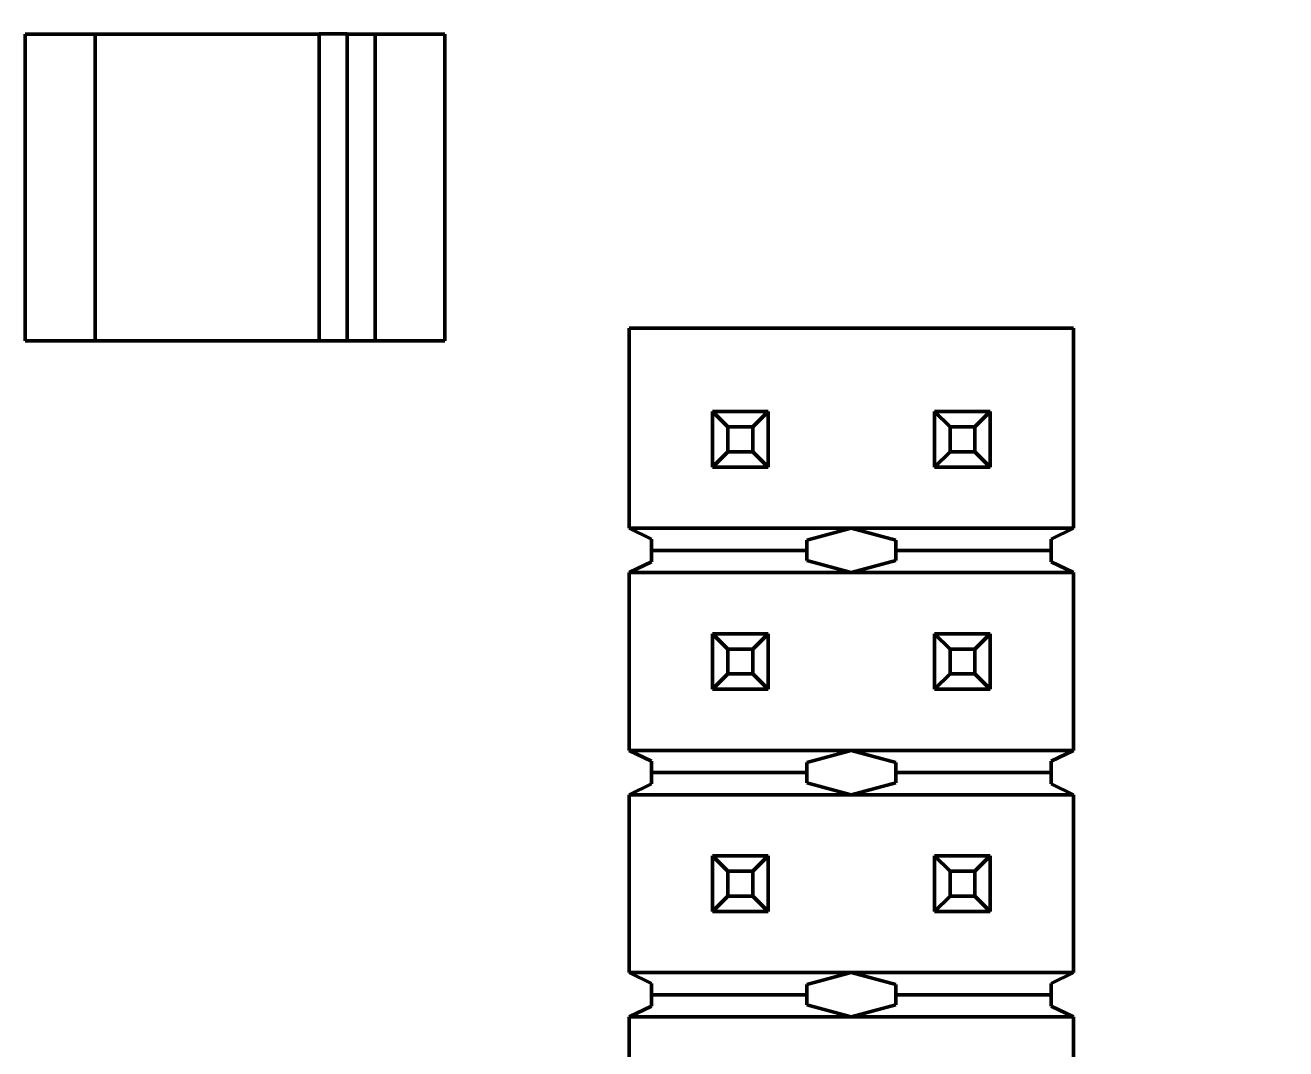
# Model space of a CAD drawing. Extents: x 260 to 1101, y 70 to 664.
# Drawn here: x 452.15 to 480.98, y 489.27 to 512.67 of the extents above; entities that cross this region are included whole.
import ezdxf

# ---------------------------------------------------------------- set-up
doc = ezdxf.new("R2010")
doc.units = 0
doc.header["$MEASUREMENT"] = 0
doc.layers.get('0').update_dxf_attribs({"linetype": 'CONTINUOUS', "lineweight": 15})
doc.layers.get('DEFPOINTS').update_dxf_attribs({"linetype": 'CONTINUOUS'})
doc.layers.add('Основная', color=7, linetype='CONTINUOUS', lineweight=50)
doc.styles.add('GOST type A0', font='', dxfattribs={"oblique": 15, "height": 3.5})
doc.styles.get('GOST type A0').set_extended_font_data('GOST type A')
doc.dimstyles.new('ISO-25', dxfattribs={"dimtxt": 2.5, "dimasz": 2.5, "dimexe": 1.25, "dimexo": 0.625, "dimtad": 1, "dimtxsty": 'Standard', "dimcen": 2.5, "dimadec": 0, "dimazin": 0, "dimtfac": 1, "dimtmove": 0, "dimatfit": 3, "dimfxl": 1, "dimarcsym": 0})

# ---------------------------------------------------------------- blocks, each defined once
blk = doc.blocks.new('*D3')
at = {"color": 0, "lineweight": -2, "transparency": 16777216}
for p, q in [((467.323, 607.161), (527.75, 607.161)), ((526.5, 604.661), (526.5, 352.461)), ((507.125, 349.961), (527.75, 349.961))]:
    blk.add_line(p, q, dxfattribs=at)
at = {"color": 0, "transparency": 16777216}
for points in [[(526.083, 604.661), (526.917, 604.661), (526.5, 607.161)], [(526.083, 352.461), (526.917, 352.461), (526.5, 349.961)]]:
    blk.add_solid(points, dxfattribs=at)
at = {"layer": 'DEFPOINTS', "color": 0, "transparency": 16777216}
for p in [(466.698, 607.161), (506.5, 349.961), (526.5, 349.961)]:
    blk.add_point(p, dxfattribs=at)
at = {"color": 0, "transparency": 16777216, "insert": (523.863, 478.561), "char_height": 3.5, "attachment_point": 5, "rotation": 90, "style": 'GOST type A0'}
blk.add_mtext('128,6*', dxfattribs=at)

msp = doc.modelspace()

# ---------------------------------------------------------------- linework, layer by layer
at = {"layer": 'Основная'}
for p, q in [((453.746, 512.467), (452.146, 512.467)), ((452.146, 512.467), (452.146, 505.455)), ((452.146, 512.467), (452.146, 505.455)), ((453.746, 512.467), (452.146, 512.467)), ((453.746, 512.467), (452.146, 512.467)), ((452.146, 512.467), (452.146, 505.455)), ((452.146, 512.467), (452.146, 505.455)), ((453.746, 512.467), (452.146, 512.467)), ((458.866, 512.467), (453.746, 512.467)), ((453.746, 512.467), (453.746, 505.455)), ((453.746, 512.467), (453.746, 505.455)), ((458.866, 512.467), (453.746, 512.467)), ((458.866, 512.467), (453.746, 512.467)), ((453.746, 512.467), (453.746, 505.455)), ((453.746, 512.467), (453.746, 505.455)), ((458.866, 512.467), (453.746, 512.467)), ((459.506, 512.471), (458.866, 512.471)), ((458.866, 512.471), (458.866, 512.467)), ((458.866, 512.471), (458.866, 505.451)), ((459.506, 512.471), (458.866, 512.471)), ((459.506, 512.471), (458.866, 512.471)), ((458.866, 512.471), (458.866, 512.467)), ((458.866, 512.471), (458.866, 505.451)), ((459.506, 512.471), (458.866, 512.471)), ((459.506, 512.467), (459.506, 512.471)), ((459.506, 512.471), (459.506, 505.451)), ((459.506, 512.467), (459.506, 512.471)), ((459.506, 512.471), (459.506, 505.451)), ((460.146, 512.467), (459.506, 512.467)), ((460.146, 512.467), (459.506, 512.467)), ((460.146, 512.467), (459.506, 512.467)), ((460.146, 512.467), (459.506, 512.467)), ((461.746, 512.467), (460.146, 512.467)), ((460.146, 512.467), (460.146, 505.455)), ((461.746, 512.467), (460.146, 512.467)), ((460.146, 512.467), (460.146, 505.455)), ((461.746, 512.467), (460.146, 512.467)), ((460.146, 512.467), (460.146, 505.455)), ((461.746, 512.467), (460.146, 512.467)), ((460.146, 512.467), (460.146, 505.455)), ((461.746, 505.455), (461.746, 512.467)), ((461.746, 512.467), (461.746, 505.455)), ((461.746, 505.455), (461.746, 512.467)), ((461.746, 512.467), (461.746, 505.455)), ((476.12, 505.741), (465.96, 505.741)), ((465.96, 505.741), (465.96, 501.169)), ((476.12, 505.741), (465.96, 505.741)), ((465.96, 505.741), (465.96, 501.169)), ((476.12, 505.741), (465.96, 505.741)), ((465.96, 505.741), (465.96, 501.169)), ((476.12, 505.741), (465.96, 505.741)), ((465.96, 505.741), (465.96, 501.169)), ((476.12, 501.169), (476.12, 505.741)), ((476.12, 505.741), (476.12, 501.169)), ((476.12, 501.169), (476.12, 505.741)), ((476.12, 505.741), (476.12, 501.169)), ((452.146, 505.455), (453.746, 505.455)), ((453.746, 505.455), (452.146, 505.455)), ((452.146, 505.455), (453.746, 505.455)), ((453.746, 505.455), (452.146, 505.455)), ((453.746, 505.455), (458.866, 505.455)), ((458.866, 505.455), (453.746, 505.455)), ((453.746, 505.455), (458.866, 505.455)), ((458.866, 505.455), (453.746, 505.455)), ((458.866, 505.455), (458.866, 505.451)), ((458.866, 505.455), (458.866, 505.451)), ((458.866, 505.451), (459.506, 505.451)), ((459.506, 505.451), (458.866, 505.451)), ((458.866, 505.451), (459.506, 505.451)), ((459.506, 505.451), (458.866, 505.451)), ((459.506, 505.451), (459.506, 505.455)), ((459.506, 505.455), (460.146, 505.455)), ((460.146, 505.455), (459.506, 505.455)), ((459.506, 505.451), (459.506, 505.455)), ((459.506, 505.455), (460.146, 505.455)), ((460.146, 505.455), (459.506, 505.455)), ((460.146, 505.455), (461.746, 505.455)), ((461.746, 505.455), (460.146, 505.455)), ((460.146, 505.455), (461.746, 505.455)), ((461.746, 505.455), (460.146, 505.455)), ((467.866, 503.835), (467.866, 502.565)), ((467.866, 503.835), (468.218, 503.483)), ((469.136, 503.835), (467.866, 503.835)), ((467.866, 503.835), (467.866, 502.565)), ((467.866, 503.835), (468.218, 503.483)), ((469.136, 503.835), (467.866, 503.835)), ((469.136, 503.835), (468.784, 503.483)), ((469.136, 503.835), (468.784, 503.483)), ((469.136, 503.835), (469.136, 502.565)), ((469.136, 503.835), (469.136, 502.565)), ((472.946, 503.835), (472.946, 502.565)), ((472.946, 503.835), (473.298, 503.483)), ((474.216, 503.835), (472.946, 503.835)), ((472.946, 503.835), (472.946, 502.565)), ((472.946, 503.835), (473.298, 503.483)), ((474.216, 503.835), (472.946, 503.835)), ((474.216, 503.835), (473.864, 503.483)), ((474.216, 503.835), (473.864, 503.483)), ((474.216, 503.835), (474.216, 502.565)), ((474.216, 503.835), (474.216, 502.565)), ((468.218, 503.483), (468.218, 502.917)), ((468.784, 503.483), (468.218, 503.483)), ((468.218, 503.483), (468.218, 502.917)), ((468.784, 503.483), (468.218, 503.483)), ((468.784, 503.483), (468.784, 502.917)), ((468.784, 503.483), (468.784, 502.917)), ((473.298, 503.483), (473.298, 502.917)), ((473.864, 503.483), (473.298, 503.483)), ((473.298, 503.483), (473.298, 502.917)), ((473.864, 503.483), (473.298, 503.483)), ((473.864, 503.483), (473.864, 502.917)), ((473.864, 503.483), (473.864, 502.917)), ((468.218, 502.917), (467.866, 502.565)), ((468.218, 502.917), (467.866, 502.565)), ((468.784, 502.917), (468.218, 502.917)), ((468.784, 502.917), (468.218, 502.917)), ((468.784, 502.917), (469.136, 502.565)), ((468.784, 502.917), (469.136, 502.565)), ((473.298, 502.917), (472.946, 502.565)), ((473.298, 502.917), (472.946, 502.565)), ((473.298, 502.917), (473.864, 502.917)), ((473.298, 502.917), (473.864, 502.917)), ((473.864, 502.917), (474.216, 502.565)), ((473.864, 502.917), (474.216, 502.565)), ((469.136, 502.565), (467.866, 502.565)), ((469.136, 502.565), (467.866, 502.565)), ((474.216, 502.565), (472.946, 502.565)), ((474.216, 502.565), (472.946, 502.565)), ((465.96, 501.169), (466.468, 500.921)), ((465.96, 501.169), (466.468, 500.921)), ((465.96, 501.169), (471.04, 501.169)), ((465.96, 501.169), (466.468, 500.921)), ((465.96, 501.169), (466.468, 500.921)), ((465.96, 501.169), (471.04, 501.169)), ((471.04, 501.169), (470.024, 500.895)), ((471.04, 501.169), (470.024, 500.895)), ((471.04, 501.169), (472.056, 500.895)), ((471.04, 501.169), (476.12, 501.169)), ((471.04, 501.169), (472.056, 500.895)), ((471.04, 501.169), (476.12, 501.169)), ((475.612, 500.921), (476.12, 501.169)), ((476.12, 501.169), (475.612, 500.921)), ((475.612, 500.921), (476.12, 501.169)), ((476.12, 501.169), (475.612, 500.921)), ((466.468, 500.921), (466.468, 500.401)), ((466.468, 500.921), (466.468, 500.661)), ((466.468, 500.921), (466.468, 500.401)), ((466.468, 500.921), (466.468, 500.661)), ((470.024, 500.895), (470.024, 500.661)), ((470.024, 500.895), (470.024, 500.661)), ((472.056, 500.895), (472.056, 500.661)), ((472.056, 500.895), (472.056, 500.661)), ((475.612, 500.401), (475.612, 500.921)), ((475.612, 500.921), (475.612, 500.661)), ((475.612, 500.401), (475.612, 500.921)), ((475.612, 500.921), (475.612, 500.661)), ((466.468, 500.661), (466.468, 500.401)), ((466.468, 500.661), (470.024, 500.661)), ((466.468, 500.661), (466.468, 500.401)), ((466.468, 500.661), (470.024, 500.661)), ((470.024, 500.661), (470.024, 500.427)), ((470.024, 500.661), (470.024, 500.427)), ((472.056, 500.661), (475.612, 500.661)), ((472.056, 500.661), (472.056, 500.427)), ((472.056, 500.661), (475.612, 500.661)), ((472.056, 500.661), (472.056, 500.427)), ((475.612, 500.661), (475.612, 500.401)), ((475.612, 500.661), (475.612, 500.401)), ((466.468, 500.401), (465.96, 500.153)), ((466.468, 500.401), (465.96, 500.153)), ((466.468, 500.401), (465.96, 500.153)), ((466.468, 500.401), (465.96, 500.153)), ((470.024, 500.427), (471.04, 500.153)), ((470.024, 500.427), (471.04, 500.153)), ((472.056, 500.427), (471.04, 500.153)), ((472.056, 500.427), (471.04, 500.153)), ((476.12, 500.153), (475.612, 500.401)), ((475.612, 500.401), (476.12, 500.153)), ((476.12, 500.153), (475.612, 500.401)), ((475.612, 500.401), (476.12, 500.153)), ((465.96, 500.153), (465.96, 496.089)), ((465.96, 500.153), (465.96, 496.089)), ((465.96, 500.153), (471.04, 500.153)), ((465.96, 500.153), (465.96, 496.089)), ((465.96, 500.153), (465.96, 496.089)), ((465.96, 500.153), (471.04, 500.153)), ((471.04, 500.153), (476.12, 500.153)), ((471.04, 500.153), (476.12, 500.153)), ((476.12, 496.089), (476.12, 500.153)), ((476.12, 500.153), (476.12, 496.089)), ((476.12, 496.089), (476.12, 500.153)), ((476.12, 500.153), (476.12, 496.089)), ((467.866, 498.755), (467.866, 497.485)), ((467.866, 498.755), (468.218, 498.403)), ((469.136, 498.755), (467.866, 498.755)), ((467.866, 498.755), (467.866, 497.485)), ((467.866, 498.755), (468.218, 498.403)), ((469.136, 498.755), (467.866, 498.755)), ((469.136, 498.755), (468.784, 498.403)), ((469.136, 498.755), (468.784, 498.403)), ((469.136, 498.755), (469.136, 497.485)), ((469.136, 498.755), (469.136, 497.485)), ((472.946, 498.755), (472.946, 497.485)), ((472.946, 498.755), (473.298, 498.403)), ((474.216, 498.755), (472.946, 498.755)), ((472.946, 498.755), (472.946, 497.485)), ((472.946, 498.755), (473.298, 498.403)), ((474.216, 498.755), (472.946, 498.755)), ((474.216, 498.755), (473.864, 498.403)), ((474.216, 498.755), (473.864, 498.403)), ((474.216, 498.755), (474.216, 497.485)), ((474.216, 498.755), (474.216, 497.485)), ((468.218, 498.403), (468.218, 497.837)), ((468.784, 498.403), (468.218, 498.403)), ((468.218, 498.403), (468.218, 497.837)), ((468.784, 498.403), (468.218, 498.403)), ((468.784, 498.403), (468.784, 497.837)), ((468.784, 498.403), (468.784, 497.837)), ((473.298, 498.403), (473.298, 497.837)), ((473.864, 498.403), (473.298, 498.403)), ((473.298, 498.403), (473.298, 497.837)), ((473.864, 498.403), (473.298, 498.403)), ((473.864, 498.403), (473.864, 497.837)), ((473.864, 498.403), (473.864, 497.837)), ((468.218, 497.837), (467.866, 497.485)), ((468.218, 497.837), (467.866, 497.485)), ((468.784, 497.837), (468.218, 497.837)), ((468.784, 497.837), (468.218, 497.837)), ((468.784, 497.837), (469.136, 497.485)), ((468.784, 497.837), (469.136, 497.485)), ((473.298, 497.837), (472.946, 497.485)), ((473.298, 497.837), (472.946, 497.485)), ((473.864, 497.837), (473.298, 497.837)), ((473.864, 497.837), (473.298, 497.837)), ((473.864, 497.837), (474.216, 497.485)), ((473.864, 497.837), (474.216, 497.485)), ((469.136, 497.485), (467.866, 497.485)), ((469.136, 497.485), (467.866, 497.485)), ((474.216, 497.485), (472.946, 497.485)), ((474.216, 497.485), (472.946, 497.485)), ((465.96, 496.089), (466.468, 495.841)), ((465.96, 496.089), (466.468, 495.841)), ((465.96, 496.089), (471.04, 496.089)), ((465.96, 496.089), (466.468, 495.841)), ((465.96, 496.089), (466.468, 495.841)), ((465.96, 496.089), (471.04, 496.089)), ((471.04, 496.089), (470.024, 495.815)), ((471.04, 496.089), (470.024, 495.815)), ((471.04, 496.089), (472.056, 495.815)), ((471.04, 496.089), (476.12, 496.089)), ((471.04, 496.089), (472.056, 495.815)), ((471.04, 496.089), (476.12, 496.089)), ((475.612, 495.841), (476.12, 496.089)), ((476.12, 496.089), (475.612, 495.841)), ((475.612, 495.841), (476.12, 496.089)), ((476.12, 496.089), (475.612, 495.841)), ((466.468, 495.841), (466.468, 495.321)), ((466.468, 495.841), (466.468, 495.581)), ((466.468, 495.841), (466.468, 495.321)), ((466.468, 495.841), (466.468, 495.581)), ((470.024, 495.815), (470.024, 495.581)), ((470.024, 495.815), (470.024, 495.581)), ((472.056, 495.815), (472.056, 495.581)), ((472.056, 495.815), (472.056, 495.581)), ((475.612, 495.321), (475.612, 495.841)), ((475.612, 495.841), (475.612, 495.581)), ((475.612, 495.321), (475.612, 495.841)), ((475.612, 495.841), (475.612, 495.581)), ((466.468, 495.321), (465.96, 495.073)), ((466.468, 495.321), (465.96, 495.073)), ((466.468, 495.321), (465.96, 495.073)), ((466.468, 495.321), (465.96, 495.073)), ((466.468, 495.581), (466.468, 495.321)), ((466.468, 495.581), (470.024, 495.581)), ((466.468, 495.581), (466.468, 495.321)), ((466.468, 495.581), (470.024, 495.581)), ((470.024, 495.581), (470.024, 495.347)), ((470.024, 495.581), (470.024, 495.347)), ((470.024, 495.347), (471.04, 495.073)), ((470.024, 495.347), (471.04, 495.073)), ((472.056, 495.347), (471.04, 495.073)), ((472.056, 495.347), (471.04, 495.073)), ((472.056, 495.581), (475.612, 495.581)), ((472.056, 495.581), (472.056, 495.347)), ((472.056, 495.581), (475.612, 495.581)), ((472.056, 495.581), (472.056, 495.347)), ((475.612, 495.581), (475.612, 495.321)), ((475.612, 495.581), (475.612, 495.321)), ((476.12, 495.073), (475.612, 495.321)), ((475.612, 495.321), (476.12, 495.073)), ((476.12, 495.073), (475.612, 495.321)), ((475.612, 495.321), (476.12, 495.073)), ((465.96, 495.073), (465.96, 491.009)), ((465.96, 495.073), (465.96, 491.009)), ((471.04, 495.073), (465.96, 495.073)), ((465.96, 495.073), (465.96, 491.009)), ((465.96, 495.073), (465.96, 491.009)), ((471.04, 495.073), (465.96, 495.073)), ((476.12, 495.073), (471.04, 495.073)), ((476.12, 495.073), (471.04, 495.073)), ((476.12, 491.009), (476.12, 495.073)), ((476.12, 495.073), (476.12, 491.009)), ((476.12, 491.009), (476.12, 495.073)), ((476.12, 495.073), (476.12, 491.009)), ((467.866, 493.675), (467.866, 492.405)), ((467.866, 493.675), (468.218, 493.323)), ((469.136, 493.675), (467.866, 493.675)), ((467.866, 493.675), (467.866, 492.405)), ((467.866, 493.675), (468.218, 493.323)), ((469.136, 493.675), (467.866, 493.675)), ((469.136, 493.675), (468.784, 493.323)), ((469.136, 493.675), (468.784, 493.323)), ((469.136, 493.675), (469.136, 492.405)), ((469.136, 493.675), (469.136, 492.405)), ((472.946, 493.675), (472.946, 492.405)), ((472.946, 493.675), (473.298, 493.323)), ((474.216, 493.675), (472.946, 493.675)), ((472.946, 493.675), (472.946, 492.405)), ((472.946, 493.675), (473.298, 493.323)), ((474.216, 493.675), (472.946, 493.675)), ((474.216, 493.675), (473.864, 493.323)), ((474.216, 493.675), (473.864, 493.323)), ((474.216, 493.675), (474.216, 492.405)), ((474.216, 493.675), (474.216, 492.405)), ((468.218, 493.323), (468.218, 492.757)), ((468.784, 493.323), (468.218, 493.323)), ((468.218, 493.323), (468.218, 492.757)), ((468.784, 493.323), (468.218, 493.323)), ((468.784, 493.323), (468.784, 492.757)), ((468.784, 493.323), (468.784, 492.757)), ((473.298, 493.323), (473.298, 492.757)), ((473.864, 493.323), (473.298, 493.323)), ((473.298, 493.323), (473.298, 492.757)), ((473.864, 493.323), (473.298, 493.323)), ((473.864, 493.323), (473.864, 492.757)), ((473.864, 493.323), (473.864, 492.757)), ((468.218, 492.757), (467.866, 492.405)), ((468.218, 492.757), (467.866, 492.405)), ((468.784, 492.757), (468.218, 492.757)), ((468.784, 492.757), (468.218, 492.757)), ((468.784, 492.757), (469.136, 492.405)), ((468.784, 492.757), (469.136, 492.405)), ((473.298, 492.757), (472.946, 492.405)), ((473.298, 492.757), (472.946, 492.405)), ((473.864, 492.757), (473.298, 492.757)), ((473.864, 492.757), (473.298, 492.757)), ((473.864, 492.757), (474.216, 492.405)), ((473.864, 492.757), (474.216, 492.405)), ((469.136, 492.405), (467.866, 492.405)), ((469.136, 492.405), (467.866, 492.405)), ((474.216, 492.405), (472.946, 492.405)), ((474.216, 492.405), (472.946, 492.405)), ((465.96, 491.009), (466.468, 490.761)), ((465.96, 491.009), (466.468, 490.761)), ((465.96, 491.009), (471.04, 491.009)), ((465.96, 491.009), (466.468, 490.761)), ((465.96, 491.009), (466.468, 490.761)), ((465.96, 491.009), (471.04, 491.009)), ((471.04, 491.009), (470.024, 490.735)), ((471.04, 491.009), (470.024, 490.735)), ((471.04, 491.009), (472.056, 490.735)), ((471.04, 491.009), (476.12, 491.009)), ((471.04, 491.009), (472.056, 490.735)), ((471.04, 491.009), (476.12, 491.009)), ((475.612, 490.761), (476.12, 491.009)), ((476.12, 491.009), (475.612, 490.761)), ((475.612, 490.761), (476.12, 491.009)), ((476.12, 491.009), (475.612, 490.761)), ((466.468, 490.761), (466.468, 490.241)), ((466.468, 490.761), (466.468, 490.501)), ((466.468, 490.761), (466.468, 490.241)), ((466.468, 490.761), (466.468, 490.501)), ((470.024, 490.735), (470.024, 490.501)), ((470.024, 490.735), (470.024, 490.501)), ((472.056, 490.735), (472.056, 490.501)), ((472.056, 490.735), (472.056, 490.501)), ((475.612, 490.241), (475.612, 490.761)), ((475.612, 490.761), (475.612, 490.501)), ((475.612, 490.241), (475.612, 490.761)), ((475.612, 490.761), (475.612, 490.501)), ((466.468, 490.501), (466.468, 490.241)), ((466.468, 490.501), (470.024, 490.501)), ((466.468, 490.501), (466.468, 490.241)), ((466.468, 490.501), (470.024, 490.501)), ((470.024, 490.501), (470.024, 490.267)), ((470.024, 490.501), (470.024, 490.267)), ((475.612, 490.501), (472.056, 490.501)), ((472.056, 490.501), (472.056, 490.267)), ((475.612, 490.501), (472.056, 490.501)), ((472.056, 490.501), (472.056, 490.267)), ((475.612, 490.501), (475.612, 490.241)), ((475.612, 490.501), (475.612, 490.241)), ((466.468, 490.241), (465.96, 489.993)), ((466.468, 490.241), (465.96, 489.993)), ((466.468, 490.241), (465.96, 489.993)), ((466.468, 490.241), (465.96, 489.993)), ((470.024, 490.267), (471.04, 489.993)), ((470.024, 490.267), (471.04, 489.993)), ((472.056, 490.267), (471.04, 489.993)), ((472.056, 490.267), (471.04, 489.993)), ((476.12, 489.993), (475.612, 490.241)), ((475.612, 490.241), (476.12, 489.993)), ((476.12, 489.993), (475.612, 490.241)), ((475.612, 490.241), (476.12, 489.993)), ((465.96, 489.993), (465.96, 485.929)), ((465.96, 489.993), (465.96, 485.929)), ((465.96, 489.993), (471.04, 489.993)), ((465.96, 489.993), (465.96, 485.929)), ((465.96, 489.993), (465.96, 485.929)), ((465.96, 489.993), (471.04, 489.993)), ((471.04, 489.993), (476.12, 489.993)), ((471.04, 489.993), (476.12, 489.993)), ((476.12, 485.929), (476.12, 489.993)), ((476.12, 489.993), (476.12, 485.929)), ((476.12, 485.929), (476.12, 489.993)), ((476.12, 489.993), (476.12, 485.929))]:
    msp.add_line(p, q, dxfattribs=at)

# ---------------------------------------------------------------- dimensions: what is measured, and where the dimension line sits
dim = msp.add_linear_dim(base=(526.5, 349.961), p1=(466.698, 607.161), p2=(506.5, 349.961), angle=90, text='128,6*', dimstyle='ISO-25', override={"dimtxsty": 'GOST type A0'})
dim.commit()
dim.dimension.update_dxf_attribs({"geometry": '*D3', "text_midpoint": (526.5, 478.561), "dimtype": 160})

doc.saveas('drawing.dxf')
